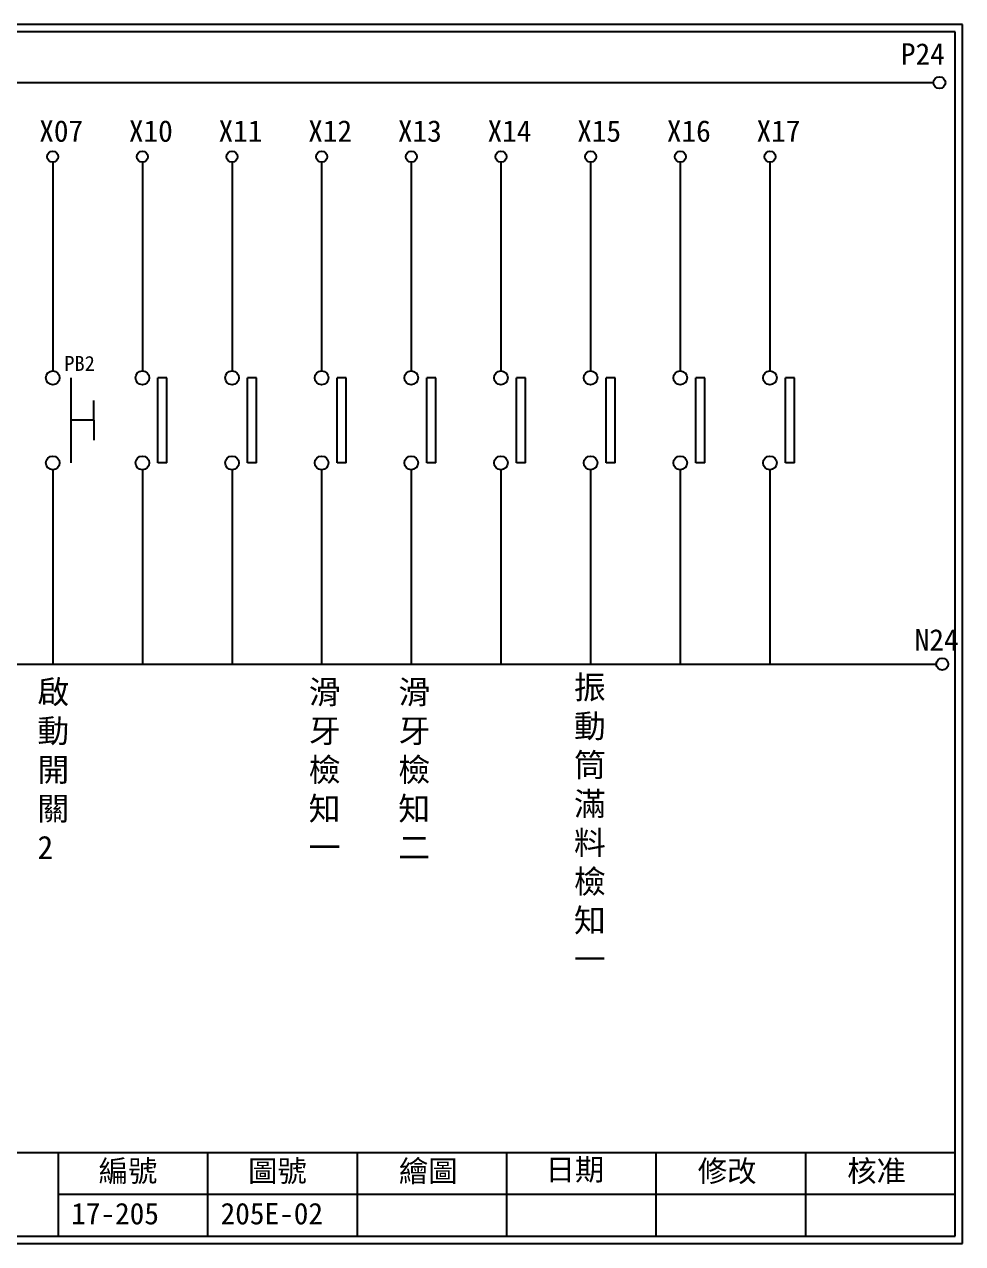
# Model space of a CAD drawing. Extents: x 325 to 612, y 3 to 207.
# Drawn here: x 455.4 to 612.3, y 3 to 207 of the extents above; entities that cross this region are included whole.
import ezdxf

# ---------------------------------------------------------------- set-up
doc = ezdxf.new("R2010")
doc.units = 0
doc.layers.get('0').update_dxf_attribs({"linetype": 'CONTINUOUS'})
doc.layers.add('圖框層', color=7, linetype='CONTINUOUS')
doc.layers.add('標尺寸層', color=3, linetype='CONTINUOUS')
doc.styles.add('CNS', font='romanc.shx', dxfattribs={"bigfont": 'chineset.shx'})
doc.styles.add('STSL', font='kaiu.ttf')

msp = doc.modelspace()

# ---------------------------------------------------------------- linework, layer by layer
at = {"color": 0}
for p, q in [((479.2, 147.84), (477.7, 147.84)), ((494.2, 147.84), (492.7, 147.84)), ((509.2, 147.84), (507.7, 147.84)), ((524.2, 147.84), (522.7, 147.84)), ((539.2, 147.84), (537.7, 147.84)), ((554.2, 147.84), (552.7, 147.84)), ((569.2, 147.84), (567.7, 147.84)), ((584.2, 147.84), (582.7, 147.84)), ((466.97, 140.73), (466.97, 144.04)), ((466.97, 140.73), (466.97, 137.42)), ((479.2, 133.61), (477.7, 133.61)), ((494.2, 133.61), (492.7, 133.61)), ((509.2, 133.61), (507.7, 133.61)), ((524.2, 133.61), (522.7, 133.61)), ((539.2, 133.61), (537.7, 133.61)), ((554.2, 133.61), (552.7, 133.61)), ((569.2, 133.61), (567.7, 133.61)), ((584.2, 133.61), (582.7, 133.61))]:
    msp.add_line(p, q, dxfattribs=at)
for centre in [(608.44, 197.22), (608.92, 99.96)]:
    msp.add_circle(centre, 1, dxfattribs=at)
at = {"layer": '圖框層', "color": 0}
for p, q in [((612.32, 206.97), (325.32, 206.97)), ((612.32, 3), (612.32, 206.97)), ((611.07, 205.72), (326.57, 205.72)), ((611.07, 4.25), (611.07, 205.72)), ((326.57, 18.25), (611.07, 18.25)), ((461.07, 4.25), (461.07, 18.25)), ((486.07, 4.25), (486.07, 18.25)), ((511.07, 4.25), (511.07, 18.25)), ((536.07, 4.25), (536.07, 18.25)), ((561.07, 4.25), (561.07, 18.25)), ((586.07, 4.25), (586.07, 18.25)), ((461.07, 11.25), (611.07, 11.25)), ((326.57, 4.25), (611.07, 4.25)), ((325.32, 3), (612.32, 3))]:
    msp.add_line(p, q, dxfattribs=at)
at = {"layer": '標尺寸層', "color": 0}
for p, q in [((329.84, 197.22), (607.44, 197.22)), ((460.09, 183.91), (460.09, 148.99)), ((475.09, 183.91), (475.09, 148.99)), ((490.09, 183.91), (490.09, 148.99)), ((505.09, 183.91), (505.09, 148.99)), ((520.09, 183.91), (520.09, 148.99)), ((535.09, 183.91), (535.09, 148.99)), ((550.09, 183.91), (550.09, 148.99)), ((565.09, 183.91), (565.09, 148.99)), ((580.09, 183.91), (580.09, 148.99)), ((463.1, 147.84), (463.1, 133.61)), ((477.7, 133.61), (477.7, 147.84)), ((479.2, 133.61), (479.2, 147.84)), ((492.7, 133.61), (492.7, 147.84)), ((494.2, 133.61), (494.2, 147.84)), ((507.7, 133.61), (507.7, 147.84)), ((509.2, 133.61), (509.2, 147.84)), ((522.7, 133.61), (522.7, 147.84)), ((524.2, 133.61), (524.2, 147.84)), ((537.7, 133.61), (537.7, 147.84)), ((539.2, 133.61), (539.2, 147.84)), ((552.7, 133.61), (552.7, 147.84)), ((554.2, 133.61), (554.2, 147.84)), ((567.7, 133.61), (567.7, 147.84)), ((569.2, 133.61), (569.2, 147.84)), ((582.7, 133.61), (582.7, 147.84)), ((584.2, 133.61), (584.2, 147.84)), ((466.97, 140.73), (463.1, 140.73)), ((460.09, 132.46), (460.09, 99.96)), ((475.09, 132.46), (475.09, 99.96)), ((490.09, 132.46), (490.09, 99.96)), ((505.09, 132.46), (505.09, 99.96)), ((520.09, 132.46), (520.09, 99.96)), ((535.09, 132.46), (535.09, 99.96)), ((550.09, 132.46), (550.09, 99.96)), ((565.09, 132.46), (565.09, 99.96)), ((580.09, 132.46), (580.09, 99.96)), ((330.05, 99.96), (607.92, 99.96))]:
    msp.add_line(p, q, dxfattribs=at)
for centre, radius in [((460.09, 184.83), 0.92), ((475.09, 184.83), 0.92), ((490.09, 184.83), 0.92), ((505.09, 184.83), 0.92), ((520.09, 184.83), 0.92), ((535.09, 184.83), 0.92), ((550.09, 184.83), 0.92), ((565.09, 184.83), 0.92), ((580.09, 184.83), 0.92), ((460.09, 147.84), 1.15), ((475.09, 147.84), 1.15), ((490.09, 147.84), 1.15), ((505.09, 147.84), 1.15), ((520.09, 147.84), 1.15), ((535.09, 147.84), 1.15), ((550.09, 147.84), 1.15), ((565.09, 147.84), 1.15), ((580.09, 147.84), 1.15), ((460.09, 133.61), 1.15), ((475.09, 133.61), 1.15), ((490.09, 133.61), 1.15), ((505.09, 133.61), 1.15), ((520.09, 133.61), 1.15), ((535.09, 133.61), 1.15), ((550.09, 133.61), 1.15), ((565.09, 133.61), 1.15), ((580.09, 133.61), 1.15)]:
    msp.add_circle(centre, radius, dxfattribs=at)

# ---------------------------------------------------------------- texts
at = {"layer": '圖框層', "color": 0, "style": 'STSL'}
for s, height, p in [('P24', 3.6, (602, 200.22)), ('X07', 3.6, (457.84, 187.33)), ('X10', 3.6, (472.84, 187.33)), ('X11', 3.6, (487.84, 187.33)), ('X12', 3.6, (502.84, 187.33)), ('X13', 3.6, (517.84, 187.33)), ('X14', 3.6, (532.84, 187.33)), ('X15', 3.6, (547.84, 187.33)), ('X16', 3.6, (562.84, 187.33)), ('X17', 3.6, (577.84, 187.33)), ('PB2', 2.5, (462.04, 149)), ('N24', 3.6, (604.3, 102.2)), ('編號', 3.6, (467.78, 13.34)), ('圖號', 3.6, (492.78, 13.34)), ('繪圖', 3.6, (518.01, 13.34)), ('日期', 3.6, (542.54, 13.59)), ('修改', 3.6, (568.01, 13.34)), ('核准', 3.6, (593.01, 13.34)), ('17-205', 3.6, (463.18, 6.22)), ('205E-02', 3.6, (488.18, 6.22))]:
    msp.add_text(s, height=height, dxfattribs=at).set_placement(p)
at = {"layer": '標尺寸層', "color": 0, "char_height": 3.9, "width": 4.9608, "attachment_point": 1, "style": 'CNS'}
for s, insert in [('{\\fDFKai-SB|b0|i0|c136|p65;振動筒滿料檢知一}', (547.3, 98.03)), ('{\\fDFKai-SB|b0|i0|c136|p65;啟動開關2}', (457.53, 97.23)), ('{\\fDFKai-SB|b0|i0|c136|p65;滑牙檢知一}', (502.92, 97.23)), ('{\\fDFKai-SB|b0|i0|c136|p65;滑牙檢知二}', (517.92, 97.23))]:
    msp.add_mtext(s, dxfattribs=dict(at, insert=insert))

doc.saveas('drawing.dxf')
